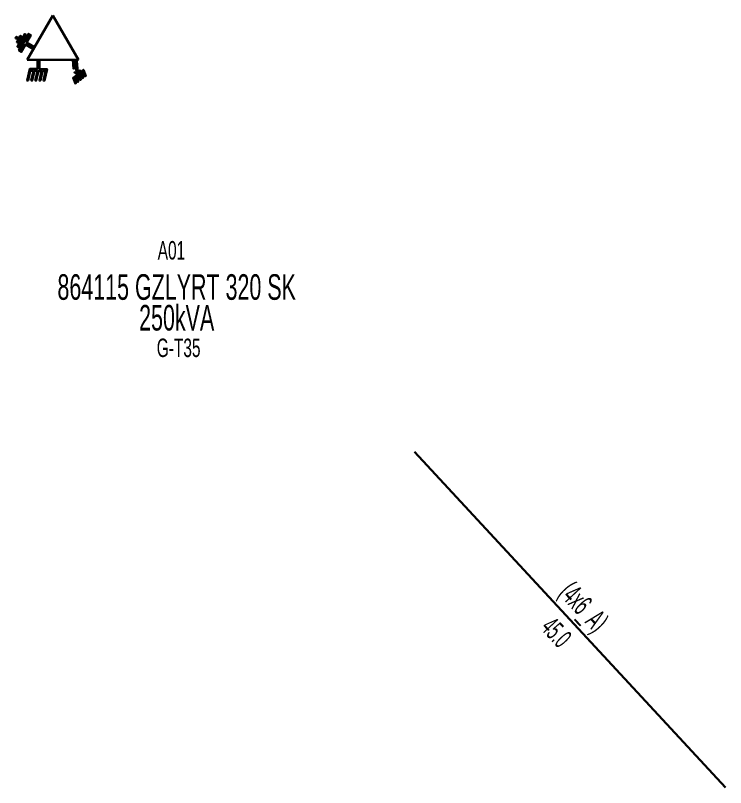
# Model space of a CAD drawing. Header units: millimetres. Extents: x 572025 to 573602, y 4087957 to 4089432.
# Drawn here: x 573065.2 to 573134.5, y 4088617 to 4088692.4 of the extents above; entities that cross this region are included whole.
import ezdxf
from ezdxf.enums import TextEntityAlignment as Align

# ---------------------------------------------------------------- set-up
doc = ezdxf.new("R2010")
doc.units = ezdxf.units.MM
for name, color, linetype, lineweight in [('HAT_ABONE_HAVAI_MEVCUT', 56, 'Continuous', 30), ('TRAFO_MEVCUT', 5, 'Continuous', 30), ('TRAFO_TADILAT_BYSK', 5, 'Continuous', 30)]:
    doc.layers.add(name, color=color, linetype=linetype, lineweight=lineweight)
doc.styles.get("Standard").update_dxf_attribs({"font": 'Arial'})

# ---------------------------------------------------------------- blocks, each defined once
blk = doc.blocks.new('MEV_DIREK')
h = blk.add_hatch(color=32)
h.paths.add_polyline_path([(-2.137, 0.968), (-2.353, 1.094), (-3.309, -0.548), (-3.093, -0.674), (-2.665, 0.06), (-1.892, -0.39), (-1.792, -0.217), (-2.565, 0.233)])
h.paths.add_polyline_path([(-3.459, -0.171), (-3.329, -0.247), (-2.613, 0.985), (-2.742, 1.061)])
h.paths.add_polyline_path([(-3.536, 0.293), (-3.406, 0.218), (-3.054, 0.823), (-3.184, 0.898)])
h.paths.add_polyline_path([(-3.582, 0.811), (-3.657, 0.682), (-3.527, 0.606), (-3.452, 0.736)])
h.paths.add_polyline_path([(-1.512, -2.339), (-2.262, -2.334), (-2.517, -3.468), (-2.417, -3.469), (-2.207, -2.534), (-1.907, -2.537), (-2.117, -3.471), (-2.017, -3.472), (-1.807, -2.537), (-1.507, -2.539), (-1.717, -3.474), (-1.617, -3.475), (-1.407, -2.54), (-1.107, -2.542), (-1.317, -3.477), (-1.217, -3.478), (-1.007, -2.543), (-0.707, -2.545), (-0.917, -3.48), (-0.817, -3.481), (-0.562, -2.346), (-1.312, -2.341), (-1.306, -1.443), (-1.506, -1.443)])
at = {"layer": 'TRAFO_MEVCUT'}
for points in [[(2.352, -1.572), (2.121, -1.921), (2.08, -1.443), (1.942, -1.443), (2.015, -2.317), (2.246, -1.963), (2.307, -2.675), (2.1, -2.675), (2.394, -2.866), (2.402, -2.86), (2.643, -2.489), (2.445, -2.628)], [(2.352, -1.572), (2.121, -1.921), (2.08, -1.443), (1.942, -1.443), (2.015, -2.317), (2.246, -1.963), (2.307, -2.675), (2.1, -2.675), (2.395, -2.866), (1.975, -3.191), (2.198, -3.786), (2.257, -3.741), (2.081, -3.262), (2.258, -3.126), (2.436, -3.603), (2.494, -3.559), (2.316, -3.08), (2.495, -2.944), (2.674, -3.424), (2.732, -3.379), (2.551, -2.899), (2.732, -2.762), (2.909, -3.241), (2.969, -3.196), (2.791, -2.717), (2.969, -2.58), (3.147, -3.06), (3.207, -3.013), (2.984, -2.418), (2.402, -2.86), (2.643, -2.489), (2.445, -2.628)], [(2.969, -2.58), (3.147, -3.06), (3.207, -3.013), (2.984, -2.418), (2.402, -2.86), (2.643, -2.489), (2.445, -2.628), (2.352, -1.572), (2.121, -1.921), (2.08, -1.443), (1.942, -1.443), (2.015, -2.317), (2.246, -1.963), (2.307, -2.675), (2.1, -2.675), (2.395, -2.866), (1.975, -3.191), (2.198, -3.786), (2.257, -3.741), (2.081, -3.262), (2.258, -3.126), (2.436, -3.603), (2.494, -3.559), (2.316, -3.08), (2.495, -2.944), (2.674, -3.424), (2.732, -3.379), (2.551, -2.899), (2.732, -2.762), (2.909, -3.241), (2.969, -3.196), (2.791, -2.717)]]:
    blk.add_hatch(color=32, dxfattribs=at).paths.add_polyline_path(points)
at = {"layer": 'TRAFO_MEVCUT', "linetype": 'Continuous'}
for p, q in [((-2.5, -1.443), (0, 2.887)), ((2.5, -1.443), (0, 2.887)), ((-2.5, -1.443), (2.5, -1.443))]:
    blk.add_line(p, q, dxfattribs=at)
at = {"layer": 'TRAFO_MEVCUT', "color": 32, "flags": 128}
blk.add_lwpolyline([(1.942, -1.443), (2.08, -1.443), (2.121, -1.921), (2.352, -1.572), (2.445, -2.628), (2.643, -2.489), (2.402, -2.86), (2.984, -2.418), (3.207, -3.013), (3.147, -3.06), (2.969, -2.58), (2.791, -2.717), (2.969, -3.196), (2.909, -3.241), (2.732, -2.762), (2.551, -2.899), (2.732, -3.379), (2.674, -3.424), (2.495, -2.944), (2.316, -3.08), (2.494, -3.559), (2.436, -3.603), (2.258, -3.126), (2.081, -3.262), (2.257, -3.741), (2.198, -3.786), (1.975, -3.191), (2.395, -2.866), (2.1, -2.675), (2.307, -2.675), (2.246, -1.963), (2.015, -2.317), (1.942, -1.443)], dxfattribs=at)
at = {"layer": 'TRAFO_TADILAT_BYSK', "color": 32, "flags": 128}
for points in [[(-3.527, 0.606), (-3.452, 0.736), (-3.582, 0.811), (-3.657, 0.682), (-3.527, 0.606)], [(-3.406, 0.218), (-3.054, 0.823), (-3.184, 0.898), (-3.536, 0.293), (-3.406, 0.218)], [(-3.329, -0.247), (-2.613, 0.985), (-2.742, 1.061), (-3.459, -0.171), (-3.329, -0.247)], [(-1.792, -0.217), (-2.565, 0.233), (-2.137, 0.968), (-2.353, 1.094), (-3.309, -0.548), (-3.093, -0.674), (-2.665, 0.06), (-1.892, -0.39), (-1.792, -0.217)], [(-1.306, -1.443), (-1.506, -1.443), (-1.512, -2.339), (-2.262, -2.334), (-2.517, -3.468), (-2.417, -3.469), (-2.207, -2.534), (-1.907, -2.537), (-2.117, -3.471), (-2.017, -3.472), (-1.807, -2.537), (-1.507, -2.539), (-1.717, -3.474), (-1.617, -3.475), (-1.407, -2.54), (-1.107, -2.542), (-1.317, -3.477), (-1.217, -3.478), (-1.007, -2.543), (-0.707, -2.545), (-0.917, -3.48), (-0.817, -3.481), (-0.562, -2.346), (-1.312, -2.341), (-1.306, -1.443)]]:
    blk.add_lwpolyline(points, dxfattribs=at)

msp = doc.modelspace()

# ---------------------------------------------------------------- linework, layer by layer
at = {"layer": 'HAT_ABONE_HAVAI_MEVCUT'}
msp.add_line((573104.127, 4088649.767), (573134.528, 4088616.98), dxfattribs=at)

# ---------------------------------------------------------------- block references
at = {"layer": 'TRAFO_MEVCUT'}
msp.add_blockref('MEV_DIREK', (573068.815007, 4088689.483884), dxfattribs=at)

# ---------------------------------------------------------------- texts
at = {"layer": 'HAT_ABONE_HAVAI_MEVCUT', "lineweight": 30, "width": 0.53}
msp.add_text('(4x6_A)', height=2.05, rotation=312.83752, dxfattribs=at).set_placement((573119.950792, 4088633.951433), align=Align.CENTER)
msp.add_text('45.0', height=1.9, rotation=312.83752, dxfattribs=at).set_placement((573118.704208, 4088632.795567), align=Align.TOP_CENTER)
at = {"layer": 'TRAFO_MEVCUT', "width": 0.6}
for s, height, p in [('A01', 1.8, (573080.398705, 4088668.539621)), ('864115 GZLYRT 320 SK', 2.5, (573080.910254, 4088664.604233)), ('250kVA', 2.5, (573080.910254, 4088661.604233))]:
    msp.add_text(s, height=height, dxfattribs=at).set_placement(p, align=Align.CENTER)
msp.add_text('G-T35', height=1.8, dxfattribs=at).set_placement((573081.100748, 4088660.817156), align=Align.TOP_CENTER)

doc.saveas('drawing.dxf')
